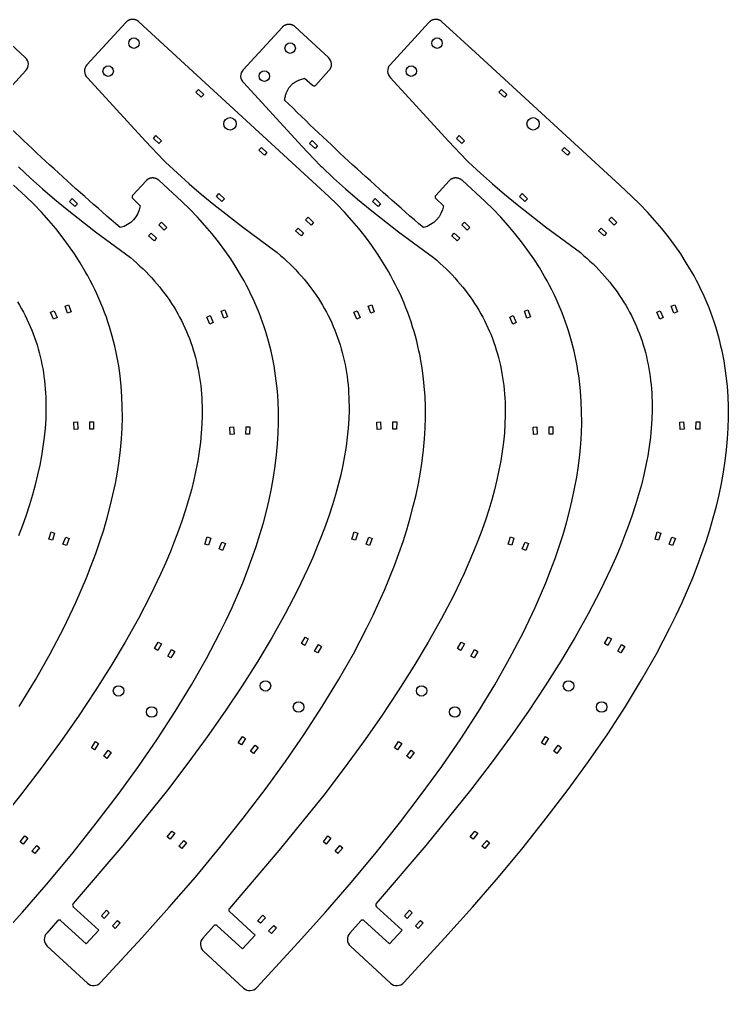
# Model space of a CAD drawing. Extents: x -4423 to 2541, y -1262 to 980.
# Drawn here: x 1559.3 to 1800.2, y -933.1 to -603.2 of the extents above; entities that cross this region are included whole.
import ezdxf

# ---------------------------------------------------------------- set-up
doc = ezdxf.new("R2010")
doc.units = 0
doc.layers.add('FAB$ARM-1', color=5, linetype='CONTINUOUS')
doc.layers.add('FAB$ARM-2', color=5, linetype='CONTINUOUS')

msp = doc.modelspace()

# ---------------------------------------------------------------- linework, layer by layer
at = {"layer": 'FAB$ARM-1'}
for points in [[(1660.29, -659.52), (1611.23, -614.4), (1599.9, -603.98), (1599.85, -603.93), (1599.79, -603.89), (1599.73, -603.84), (1599.68, -603.8), (1599.62, -603.76), (1599.55, -603.71), (1599.49, -603.67), (1599.43, -603.63), (1599.36, -603.6), (1599.3, -603.56), (1599.23, -603.52), (1599.16, -603.49), (1599.09, -603.46), (1599.01, -603.43), (1598.94, -603.4), (1598.87, -603.37), (1598.79, -603.35), (1598.72, -603.32), (1598.64, -603.3), (1598.56, -603.28), (1598.48, -603.26), (1598.4, -603.24), (1598.32, -603.23), (1598.24, -603.22), (1598.16, -603.21), (1598.08, -603.2), (1598, -603.19), (1597.92, -603.19), (1597.84, -603.19), (1597.75, -603.19), (1597.67, -603.19), (1597.59, -603.19), (1597.51, -603.2), (1597.43, -603.21), (1597.34, -603.22), (1597.26, -603.23), (1597.18, -603.25), (1597.1, -603.27), (1597.02, -603.28), (1596.95, -603.31), (1596.87, -603.33), (1596.79, -603.35), (1596.71, -603.38), (1596.64, -603.41), (1596.57, -603.44), (1596.49, -603.47), (1596.42, -603.5), (1596.35, -603.54), (1596.28, -603.58), (1596.21, -603.61), (1596.15, -603.65), (1596.08, -603.69), (1596.02, -603.74), (1595.96, -603.78), (1595.9, -603.82), (1595.84, -603.87), (1595.78, -603.92), (1595.72, -603.96), (1595.67, -604.01), (1595.62, -604.06), (1595.56, -604.11), (1595.51, -604.16), (1595.47, -604.21), (1582.25, -618.58, 0.414214), (1582.44, -623.06), (1602.17, -644.58), (1608.38, -651.06), (1608.95, -651.62), (1613, -655.4), (1617.01, -659.01), (1621.11, -662.54), (1625.41, -666.09), (1635.07, -673.62), (1646.91, -682.36), (1648.03, -683.32), (1649.12, -684.29), (1650.18, -685.27), (1651.21, -686.26), (1652.22, -687.27), (1653.21, -688.29), (1654.17, -689.32), (1655.1, -690.36), (1656.01, -691.41), (1656.89, -692.48), (1657.74, -693.56), (1658.57, -694.65), (1659.37, -695.75), (1660.15, -696.87), (1660.89, -697.99), (1661.62, -699.13), (1662.32, -700.28), (1662.99, -701.45), (1663.63, -702.62), (1664.25, -703.81), (1664.84, -705.01), (1665.41, -706.22), (1665.95, -707.44), (1666.47, -708.68), (1666.96, -709.93), (1667.42, -711.19), (1667.86, -712.46), (1668.27, -713.75), (1668.65, -715.04), (1669.01, -716.35), (1669.34, -717.67), (1669.65, -719.01), (1669.93, -720.35), (1670.18, -721.71), (1670.41, -723.08), (1670.61, -724.46), (1670.79, -725.85), (1670.94, -727.26), (1671.06, -728.68), (1671.16, -730.11), (1671.23, -731.55), (1671.27, -733), (1671.29, -734.47), (1671.29, -735.95), (1671.19, -738.94), (1671, -741.98), (1670.7, -745.07), (1670.29, -748.21), (1669.78, -751.4), (1669.17, -754.64), (1668.45, -757.92), (1667.63, -761.26), (1666.7, -764.64), (1665.67, -768.07), (1664.53, -771.55), (1663.29, -775.07), (1661.95, -778.65), (1660.5, -782.27), (1658.95, -785.95), (1657.29, -789.67), (1653.66, -797.26), (1649.62, -805.04), (1645.15, -813.02), (1640.27, -821.19), (1634.98, -829.55), (1629.26, -838.11), (1623.13, -846.86), (1616.58, -855.81), (1609.61, -864.95), (1594.43, -883.81), (1577.57, -903.45, 0.40804), (1577.63, -904.56), (1586.32, -912.55), (1582.02, -917.23), (1573.43, -909.33), (1573.42, -909.31), (1573.4, -909.3), (1573.39, -909.29), (1573.37, -909.28), (1573.35, -909.26), (1573.34, -909.25), (1573.32, -909.24), (1573.31, -909.23), (1573.29, -909.22), (1573.27, -909.21), (1573.25, -909.2), (1573.24, -909.19), (1573.22, -909.19), (1573.2, -909.18), (1573.18, -909.17), (1573.16, -909.16), (1573.14, -909.16), (1573.13, -909.15), (1573.11, -909.15), (1573.09, -909.14), (1573.07, -909.14), (1573.05, -909.13), (1573.03, -909.13), (1573.01, -909.12), (1572.99, -909.12), (1572.97, -909.12), (1572.95, -909.12), (1572.93, -909.12), (1572.91, -909.12), (1572.89, -909.12), (1572.87, -909.12), (1572.85, -909.12), (1572.84, -909.12), (1572.82, -909.12), (1572.8, -909.12), (1572.78, -909.12), (1572.76, -909.13), (1572.74, -909.13), (1572.72, -909.13), (1572.7, -909.14), (1572.68, -909.14), (1572.66, -909.15), (1572.64, -909.16), (1572.62, -909.16), (1572.61, -909.17), (1572.59, -909.18), (1572.57, -909.18), (1572.55, -909.19), (1572.53, -909.2), (1572.52, -909.21), (1572.5, -909.22), (1572.48, -909.23), (1572.46, -909.24), (1572.45, -909.25), (1572.43, -909.26), (1572.42, -909.27), (1572.4, -909.29), (1572.39, -909.3), (1572.37, -909.31), (1572.36, -909.32), (1572.34, -909.34), (1572.33, -909.35), (1572.31, -909.37), (1568.59, -913.51, 0.413283), (1568.78, -917.99), (1582.41, -930.53, 0.415199), (1586.9, -930.33), (1600.91, -915.09), (1610.23, -904.71), (1619.08, -894.49), (1627.45, -884.43), (1635.34, -874.54), (1642.76, -864.81), (1649.71, -855.25), (1656.18, -845.85), (1662.18, -836.61), (1667.7, -827.53), (1672.75, -818.62), (1677.33, -809.87), (1679.44, -805.56), (1681.44, -801.29), (1683.31, -797.05), (1685.07, -792.86), (1686.7, -788.71), (1688.22, -784.6), (1689.63, -780.53), (1690.91, -776.5), (1692.08, -772.51), (1693.12, -768.56), (1694.05, -764.65), (1694.86, -760.78), (1695.56, -756.95), (1696.13, -753.16), (1696.59, -749.41), (1696.93, -745.7), (1697.15, -742.04), (1697.25, -738.41), (1697.24, -734.82), (1697.11, -731.27), (1696.86, -727.77), (1696.49, -724.3), (1696.26, -722.58), (1696, -720.87), (1695.72, -719.17), (1695.4, -717.48), (1695.05, -715.81), (1694.68, -714.14), (1694.27, -712.48), (1693.84, -710.83), (1693.37, -709.19), (1692.88, -707.56), (1692.36, -705.94), (1691.81, -704.33), (1691.23, -702.74), (1690.62, -701.15), (1689.97, -699.57), (1689.31, -698), (1688.61, -696.44), (1687.88, -694.89), (1687.12, -693.35), (1686.33, -691.82), (1685.52, -690.3), (1684.67, -688.79), (1682.89, -685.81), (1680.99, -682.86), (1678.98, -679.95), (1676.85, -677.08), (1674.6, -674.25), (1672.23, -671.46), (1669.74, -668.71), (1667.14, -665.99), (1664.42, -663.32)], [(1763.25, -659.52), (1714.19, -614.4), (1702.86, -603.98), (1702.8, -603.93), (1702.75, -603.89), (1702.69, -603.84), (1702.63, -603.8), (1702.57, -603.76), (1702.51, -603.71), (1702.45, -603.67), (1702.38, -603.63), (1702.32, -603.6), (1702.25, -603.56), (1702.18, -603.52), (1702.11, -603.49), (1702.04, -603.46), (1701.97, -603.43), (1701.9, -603.4), (1701.82, -603.37), (1701.75, -603.35), (1701.67, -603.32), (1701.6, -603.3), (1701.52, -603.28), (1701.44, -603.26), (1701.36, -603.24), (1701.28, -603.23), (1701.2, -603.22), (1701.12, -603.21), (1701.04, -603.2), (1700.96, -603.19), (1700.87, -603.19), (1700.79, -603.19), (1700.71, -603.19), (1700.63, -603.19), (1700.55, -603.19), (1700.46, -603.2), (1700.38, -603.21), (1700.3, -603.22), (1700.22, -603.23), (1700.14, -603.25), (1700.06, -603.27), (1699.98, -603.28), (1699.9, -603.31), (1699.82, -603.33), (1699.75, -603.35), (1699.67, -603.38), (1699.6, -603.41), (1699.52, -603.44), (1699.45, -603.47), (1699.38, -603.5), (1699.31, -603.54), (1699.24, -603.58), (1699.17, -603.61), (1699.1, -603.65), (1699.04, -603.69), (1698.98, -603.74), (1698.91, -603.78), (1698.85, -603.82), (1698.79, -603.87), (1698.74, -603.92), (1698.68, -603.96), (1698.63, -604.01), (1698.57, -604.06), (1698.52, -604.11), (1698.47, -604.16), (1698.42, -604.21), (1685.21, -618.58, 0.414214), (1685.4, -623.06), (1705.12, -644.58), (1711.34, -651.06), (1711.91, -651.62), (1715.95, -655.4), (1719.97, -659.01), (1724.07, -662.54), (1728.37, -666.09), (1738.03, -673.62), (1749.87, -682.36), (1750.98, -683.32), (1752.07, -684.29), (1753.13, -685.27), (1754.17, -686.26), (1755.18, -687.27), (1756.17, -688.29), (1757.12, -689.32), (1758.06, -690.36), (1758.96, -691.41), (1759.84, -692.48), (1760.7, -693.56), (1761.52, -694.65), (1762.33, -695.75), (1763.1, -696.87), (1763.85, -697.99), (1764.57, -699.13), (1765.27, -700.28), (1765.94, -701.45), (1766.59, -702.62), (1767.21, -703.81), (1767.8, -705.01), (1768.37, -706.22), (1768.91, -707.44), (1769.42, -708.68), (1769.91, -709.93), (1770.38, -711.19), (1770.81, -712.46), (1771.22, -713.75), (1771.61, -715.04), (1771.97, -716.35), (1772.3, -717.67), (1772.6, -719.01), (1772.88, -720.35), (1773.14, -721.71), (1773.37, -723.08), (1773.57, -724.46), (1773.74, -725.85), (1773.89, -727.26), (1774.02, -728.68), (1774.11, -730.11), (1774.18, -731.55), (1774.23, -733), (1774.25, -734.47), (1774.24, -735.95), (1774.15, -738.94), (1773.95, -741.98), (1773.65, -745.07), (1773.25, -748.21), (1772.74, -751.4), (1772.12, -754.64), (1771.41, -757.92), (1770.58, -761.26), (1769.66, -764.64), (1768.63, -768.07), (1767.49, -771.55), (1766.25, -775.07), (1764.91, -778.65), (1763.46, -782.27), (1761.9, -785.95), (1760.25, -789.67), (1756.62, -797.26), (1752.57, -805.04), (1748.11, -813.02), (1743.23, -821.19), (1737.93, -829.55), (1732.22, -838.11), (1726.09, -846.86), (1719.54, -855.81), (1712.57, -864.95), (1697.38, -883.81), (1680.53, -903.45, 0.40804), (1680.59, -904.56), (1689.28, -912.55), (1684.98, -917.23), (1676.39, -909.33), (1676.37, -909.31), (1676.36, -909.3), (1676.34, -909.29), (1676.33, -909.28), (1676.31, -909.26), (1676.3, -909.25), (1676.28, -909.24), (1676.26, -909.23), (1676.25, -909.22), (1676.23, -909.21), (1676.21, -909.2), (1676.19, -909.19), (1676.17, -909.19), (1676.16, -909.18), (1676.14, -909.17), (1676.12, -909.16), (1676.1, -909.16), (1676.08, -909.15), (1676.06, -909.15), (1676.04, -909.14), (1676.02, -909.14), (1676, -909.13), (1675.99, -909.13), (1675.97, -909.12), (1675.95, -909.12), (1675.93, -909.12), (1675.91, -909.12), (1675.89, -909.12), (1675.87, -909.12), (1675.85, -909.12), (1675.83, -909.12), (1675.81, -909.12), (1675.79, -909.12), (1675.77, -909.12), (1675.75, -909.12), (1675.73, -909.12), (1675.71, -909.13), (1675.7, -909.13), (1675.68, -909.13), (1675.66, -909.14), (1675.64, -909.14), (1675.62, -909.15), (1675.6, -909.16), (1675.58, -909.16), (1675.56, -909.17), (1675.54, -909.18), (1675.53, -909.18), (1675.51, -909.19), (1675.49, -909.2), (1675.47, -909.21), (1675.46, -909.22), (1675.44, -909.23), (1675.42, -909.24), (1675.4, -909.25), (1675.39, -909.26), (1675.37, -909.27), (1675.36, -909.29), (1675.34, -909.3), (1675.33, -909.31), (1675.31, -909.32), (1675.3, -909.34), (1675.28, -909.35), (1675.27, -909.37), (1671.55, -913.51, 0.413283), (1671.74, -917.99), (1685.37, -930.53, 0.415199), (1689.86, -930.33), (1703.87, -915.09), (1713.19, -904.71), (1722.03, -894.49), (1730.4, -884.43), (1738.3, -874.54), (1745.72, -864.81), (1752.67, -855.25), (1759.14, -845.85), (1765.14, -836.61), (1770.66, -827.53), (1775.71, -818.62), (1780.29, -809.87), (1782.4, -805.56), (1784.39, -801.29), (1786.27, -797.05), (1788.02, -792.86), (1789.66, -788.71), (1791.18, -784.6), (1792.58, -780.53), (1793.87, -776.5), (1795.03, -772.51), (1796.08, -768.56), (1797.01, -764.65), (1797.82, -760.78), (1798.51, -756.95), (1799.09, -753.16), (1799.55, -749.41), (1799.88, -745.7), (1800.11, -742.04), (1800.21, -738.41), (1800.2, -734.82), (1800.06, -731.27), (1799.81, -727.77), (1799.44, -724.3), (1799.22, -722.58), (1798.96, -720.87), (1798.67, -719.17), (1798.36, -717.48), (1798.01, -715.81), (1797.63, -714.14), (1797.23, -712.48), (1796.79, -710.83), (1796.33, -709.19), (1795.84, -707.56), (1795.32, -705.94), (1794.76, -704.33), (1794.18, -702.74), (1793.57, -701.15), (1792.93, -699.57), (1792.26, -698), (1791.56, -696.44), (1790.83, -694.89), (1790.08, -693.35), (1789.29, -691.82), (1788.47, -690.3), (1787.63, -688.79), (1785.85, -685.81), (1783.95, -682.86), (1781.93, -679.95), (1779.8, -677.08), (1777.55, -674.25), (1775.19, -671.46), (1772.7, -668.71), (1770.1, -665.99), (1767.38, -663.32)]]:
    msp.add_lwpolyline(points, format="xyb", close=True, dxfattribs=at)
for points in [[(1621.97, -628.72), (1621.11, -629.65), (1619.24, -627.93), (1620.1, -626.99)], [(1724.92, -628.72), (1724.06, -629.65), (1722.2, -627.93), (1723.06, -626.99)], [(1606.69, -645.32), (1604.82, -643.61), (1605.68, -642.67), (1607.55, -644.39)], [(1709.65, -645.32), (1707.78, -643.61), (1708.64, -642.67), (1710.51, -644.39)], [(1641.5, -646.68), (1643.37, -648.4), (1642.52, -649.33), (1640.64, -647.62)], [(1744.46, -646.68), (1746.33, -648.4), (1745.47, -649.33), (1743.6, -647.62)], [(1626.23, -663.29), (1627.09, -662.35), (1628.96, -664.08), (1628.09, -665.01)], [(1729.18, -663.29), (1730.05, -662.35), (1731.91, -664.08), (1731.05, -665.01)], [(1659.26, -672.14), (1658.39, -673.06), (1656.55, -671.3), (1657.43, -670.38)], [(1762.22, -672.14), (1761.34, -673.06), (1759.51, -671.3), (1760.39, -670.38)], [(1654.98, -676.71), (1653.11, -675), (1653.97, -674.06), (1655.84, -675.78)], [(1757.94, -676.71), (1756.06, -675), (1756.92, -674.06), (1758.79, -675.78)], [(1570.93, -704.96), (1569.9, -702.63), (1571.07, -702.12), (1572.09, -704.45)], [(1576.9, -702.55), (1575.71, -702.99), (1574.84, -700.6), (1576.03, -700.17)], [(1673.88, -704.96), (1672.86, -702.63), (1674.02, -702.12), (1675.05, -704.45)], [(1679.86, -702.55), (1678.67, -702.99), (1677.79, -700.6), (1678.99, -700.17)], [(1776.84, -704.96), (1775.82, -702.63), (1776.98, -702.12), (1778, -704.45)], [(1782.82, -702.55), (1781.62, -702.99), (1780.75, -700.6), (1781.94, -700.17)], [(1577.89, -742.49), (1577.77, -739.95), (1579.03, -739.88), (1579.16, -742.42)], [(1584.47, -742.39), (1583.2, -742.36), (1583.26, -739.83), (1584.53, -739.85)], [(1680.85, -742.49), (1680.72, -739.95), (1681.99, -739.88), (1682.12, -742.42)], [(1687.43, -742.39), (1686.16, -742.36), (1686.22, -739.83), (1687.49, -739.85)], [(1783.81, -742.49), (1783.68, -739.95), (1784.95, -739.88), (1785.08, -742.42)], [(1790.39, -742.39), (1789.12, -742.36), (1789.18, -739.83), (1790.45, -739.85)], [(1569.31, -779.69), (1570.08, -777.27), (1571.29, -777.65), (1570.52, -780.07)], [(1672.26, -779.69), (1673.03, -777.27), (1674.24, -777.65), (1673.47, -780.07)], [(1775.22, -779.69), (1775.99, -777.27), (1777.2, -777.65), (1776.43, -780.07)], [(1575.29, -781.84), (1574.11, -781.37), (1575.06, -779.01), (1576.24, -779.49)], [(1678.24, -781.84), (1677.07, -781.37), (1678.02, -779.01), (1679.2, -779.49)], [(1781.2, -781.84), (1780.02, -781.37), (1780.98, -779.01), (1782.15, -779.49)], [(1655.12, -815.21), (1656.33, -812.98), (1657.44, -813.58), (1656.24, -815.82)], [(1758.08, -815.21), (1759.28, -812.98), (1760.4, -813.58), (1759.19, -815.82)], [(1660.69, -818.38), (1659.6, -817.73), (1660.9, -815.54), (1661.99, -816.2)], [(1763.65, -818.38), (1762.56, -817.73), (1763.86, -815.54), (1764.95, -816.2)], [(1633.66, -848.87), (1635.07, -846.75), (1636.12, -847.46), (1634.71, -849.57)], [(1736.61, -848.87), (1738.02, -846.75), (1739.08, -847.46), (1737.67, -849.57)], [(1638.87, -852.52), (1637.85, -851.77), (1639.35, -849.72), (1640.38, -850.47)], [(1741.83, -852.52), (1740.81, -851.77), (1742.31, -849.72), (1743.33, -850.47)], [(1609.51, -880.88), (1611.05, -878.86), (1612.06, -879.63), (1610.52, -881.65)], [(1712.47, -880.88), (1714.01, -878.86), (1715.02, -879.63), (1713.47, -881.65)], [(1614.47, -884.85), (1613.49, -884.03), (1615.12, -882.08), (1616.1, -882.9)], [(1717.42, -884.85), (1716.45, -884.03), (1718.08, -882.08), (1719.05, -882.9)], [(1587.17, -907.66), (1588.89, -905.79), (1589.82, -906.65), (1588.1, -908.52)], [(1690.13, -907.66), (1691.85, -905.79), (1692.78, -906.65), (1691.06, -908.52)], [(1591.84, -911.96), (1590.91, -911.1), (1592.63, -909.23), (1593.56, -910.09)], [(1694.8, -911.96), (1693.87, -911.1), (1695.59, -909.23), (1696.52, -910.09)]]:
    msp.add_lwpolyline(points, close=True, dxfattribs=at)
for points in [[(1559.22, -836.61), (1564.75, -827.53), (1569.8, -818.62), (1574.38, -809.87), (1576.49, -805.56), (1578.48, -801.29), (1580.35, -797.05), (1582.11, -792.86), (1583.75, -788.71), (1585.27, -784.6), (1586.67, -780.53), (1587.95, -776.5), (1589.12, -772.51), (1590.17, -768.56), (1591.1, -764.65), (1591.91, -760.78), (1592.6, -756.95), (1593.18, -753.16), (1593.63, -749.41), (1593.97, -745.7), (1594.19, -742.04), (1594.3, -738.41), (1594.28, -734.82), (1594.15, -731.27), (1593.9, -727.77), (1593.53, -724.3), (1593.3, -722.58), (1593.05, -720.87), (1592.76, -719.17), (1592.44, -717.48), (1592.1, -715.81), (1591.72, -714.14), (1591.32, -712.48), (1590.88, -710.83), (1590.42, -709.19), (1589.93, -707.56), (1589.4, -705.94), (1588.85, -704.33), (1588.27, -702.74), (1587.66, -701.15), (1587.02, -699.57), (1586.35, -698), (1585.65, -696.44), (1584.92, -694.89), (1584.16, -693.35), (1583.38, -691.82), (1582.56, -690.3), (1581.71, -688.79), (1579.93, -685.81), (1578.04, -682.86), (1576.02, -679.95), (1573.89, -677.08), (1571.64, -674.25), (1569.27, -671.46), (1566.79, -668.71), (1564.19, -665.99), (1561.47, -663.32), (1557.33, -659.52)], [(1558.66, -699.13), (1559.36, -700.28), (1560.03, -701.45), (1560.68, -702.62), (1561.3, -703.81), (1561.89, -705.01), (1562.46, -706.22), (1563, -707.44), (1563.51, -708.68), (1564, -709.93), (1564.46, -711.19), (1564.9, -712.46), (1565.31, -713.75), (1565.69, -715.04), (1566.05, -716.35), (1566.38, -717.67), (1566.69, -719.01), (1566.97, -720.35), (1567.22, -721.71), (1567.45, -723.08), (1567.65, -724.46), (1567.83, -725.85), (1567.98, -727.26), (1568.1, -728.68), (1568.2, -730.11), (1568.27, -731.55), (1568.32, -733), (1568.34, -734.47), (1568.33, -735.95), (1568.24, -738.94), (1568.04, -741.98), (1567.74, -745.07), (1567.33, -748.21), (1566.82, -751.4), (1566.21, -754.64), (1565.49, -757.92), (1564.67, -761.26), (1563.74, -764.64), (1562.71, -768.07), (1561.58, -771.55), (1560.34, -775.07), (1558.99, -778.65)]]:
    msp.add_lwpolyline(points, dxfattribs=at)
for centre, radius in [((1598.23, -611.24), 1.78), ((1701.19, -611.24, 583.46), 1.78), ((1589.47, -620.75), 1.78), ((1692.42, -620.75, 583.46), 1.78), ((1630.86, -638.65), 2.1), ((1733.82, -638.65, 583.46), 2.1), ((1642.89, -829.58), 1.78), ((1745.84, -829.58, 583.46), 1.78), ((1654.14, -836.74), 1.78), ((1757.1, -836.74, 583.46), 1.78)]:
    msp.add_circle(centre, radius, dxfattribs=at)
at = {"layer": 'FAB$ARM-2'}
for points in [[(1557.01, -625.48), (1561.52, -620.58, 0.41422), (1561.33, -616.09), (1550, -605.67)], [(1551.01, -916.78), (1560.33, -906.4), (1569.18, -896.18), (1577.55, -886.12), (1585.44, -876.23), (1592.86, -866.5), (1599.81, -856.94), (1606.28, -847.54), (1612.28, -838.3), (1617.8, -829.23), (1622.85, -820.31), (1627.43, -811.56), (1629.54, -807.25), (1631.54, -802.98), (1633.41, -798.74), (1635.17, -794.55), (1636.81, -790.4), (1638.32, -786.29), (1639.73, -782.22), (1641.01, -778.19), (1642.18, -774.2), (1643.22, -770.25), (1644.15, -766.34), (1644.96, -762.47), (1645.66, -758.64), (1646.23, -754.85), (1646.69, -751.1), (1647.03, -747.4), (1647.25, -743.73), (1647.35, -740.1), (1647.34, -736.51), (1647.21, -732.97), (1646.96, -729.46), (1646.59, -725.99), (1646.36, -724.27), (1646.1, -722.56), (1645.82, -720.86), (1645.5, -719.18), (1645.15, -717.5), (1644.78, -715.83), (1644.37, -714.17), (1643.94, -712.52), (1643.47, -710.88), (1642.98, -709.25), (1642.46, -707.63), (1641.91, -706.03), (1641.33, -704.43), (1640.72, -702.84), (1640.08, -701.26), (1639.41, -699.69), (1638.71, -698.13), (1637.98, -696.58), (1637.22, -695.04), (1636.43, -693.51), (1635.62, -691.99), (1634.77, -690.49), (1632.99, -687.5), (1631.09, -684.55), (1629.08, -681.64), (1626.95, -678.77), (1624.7, -675.94), (1622.33, -673.15), (1619.84, -670.4), (1617.24, -667.69), (1614.52, -665.01), (1606.71, -657.83), (1606.65, -657.78), (1606.6, -657.74), (1606.54, -657.69), (1606.48, -657.65), (1606.42, -657.6), (1606.36, -657.56), (1606.3, -657.52), (1606.23, -657.48), (1606.17, -657.45), (1606.1, -657.41), (1606.03, -657.37), (1605.96, -657.34), (1605.89, -657.31), (1605.82, -657.28), (1605.75, -657.25), (1605.68, -657.22), (1605.6, -657.19), (1605.52, -657.17), (1605.45, -657.15), (1605.37, -657.13), (1605.29, -657.11), (1605.21, -657.09), (1605.13, -657.08), (1605.05, -657.07), (1604.97, -657.06), (1604.89, -657.05), (1604.81, -657.04), (1604.72, -657.04), (1604.64, -657.04), (1604.56, -657.04), (1604.48, -657.04), (1604.4, -657.04), (1604.31, -657.05), (1604.23, -657.06), (1604.15, -657.07), (1604.07, -657.08), (1603.99, -657.1), (1603.91, -657.12), (1603.83, -657.13), (1603.75, -657.16), (1603.68, -657.18), (1603.6, -657.2), (1603.52, -657.23), (1603.45, -657.26), (1603.37, -657.29), (1603.3, -657.32), (1603.23, -657.35), (1603.16, -657.39), (1603.09, -657.42), (1603.02, -657.46), (1602.96, -657.5), (1602.89, -657.54), (1602.83, -657.59), (1602.76, -657.63), (1602.7, -657.67), (1602.65, -657.72), (1602.59, -657.77), (1602.53, -657.81), (1602.48, -657.86), (1602.42, -657.91), (1602.37, -657.96), (1602.32, -658.01), (1597.78, -662.95, 0.405473), (1597.81, -664.05), (1600.36, -666.52, -0.303827), (1593.57, -673.91, -0.016683), (1546.46, -630.58)]]:
    msp.add_lwpolyline(points, format="xyb", dxfattribs=at)
msp.add_lwpolyline([(1639.96, -932.02), (1653.97, -916.78), (1663.29, -906.4), (1672.13, -896.18), (1680.5, -886.12), (1688.4, -876.23), (1695.82, -866.5), (1702.77, -856.94), (1709.24, -847.54), (1715.24, -838.3), (1720.76, -829.23), (1725.81, -820.31), (1730.39, -811.56), (1732.5, -807.25), (1734.49, -802.98), (1736.37, -798.74), (1738.12, -794.55), (1739.76, -790.4), (1741.28, -786.29), (1742.68, -782.22), (1743.97, -778.19), (1745.13, -774.2), (1746.18, -770.25), (1747.11, -766.34), (1747.92, -762.47), (1748.61, -758.64), (1749.19, -754.85), (1749.65, -751.1), (1749.99, -747.4), (1750.21, -743.73), (1750.31, -740.1), (1750.3, -736.51), (1750.16, -732.97), (1749.91, -729.46), (1749.54, -725.99), (1749.32, -724.27), (1749.06, -722.56), (1748.77, -720.86), (1748.46, -719.18), (1748.11, -717.5), (1747.73, -715.83), (1747.33, -714.17), (1746.9, -712.52), (1746.43, -710.88), (1745.94, -709.25), (1745.42, -707.63), (1744.86, -706.03), (1744.28, -704.43), (1743.67, -702.84), (1743.03, -701.26), (1742.36, -699.69), (1741.66, -698.13), (1740.93, -696.58), (1740.18, -695.04), (1739.39, -693.51), (1738.57, -691.99), (1737.73, -690.49), (1735.95, -687.5), (1734.05, -684.55), (1732.04, -681.64), (1729.9, -678.77), (1727.65, -675.94), (1725.29, -673.15), (1722.8, -670.4), (1720.2, -667.69), (1717.48, -665.01), (1709.66, -657.83), (1709.61, -657.78), (1709.56, -657.74), (1709.5, -657.69), (1709.44, -657.65), (1709.38, -657.6), (1709.32, -657.56), (1709.26, -657.52), (1709.19, -657.48), (1709.13, -657.45), (1709.06, -657.41), (1708.99, -657.37), (1708.92, -657.34), (1708.85, -657.31), (1708.78, -657.28), (1708.71, -657.25), (1708.63, -657.22), (1708.56, -657.19), (1708.48, -657.17), (1708.4, -657.15), (1708.33, -657.13), (1708.25, -657.11), (1708.17, -657.09), (1708.09, -657.08), (1708.01, -657.07), (1707.93, -657.06), (1707.84, -657.05), (1707.76, -657.04), (1707.68, -657.04), (1707.6, -657.04), (1707.52, -657.04), (1707.43, -657.04), (1707.35, -657.04), (1707.27, -657.05), (1707.19, -657.06), (1707.11, -657.07), (1707.03, -657.08), (1706.95, -657.1), (1706.87, -657.12), (1706.79, -657.13), (1706.71, -657.16), (1706.63, -657.18), (1706.55, -657.2), (1706.48, -657.23), (1706.4, -657.26), (1706.33, -657.29), (1706.26, -657.32), (1706.19, -657.35), (1706.12, -657.39), (1706.05, -657.42), (1705.98, -657.46), (1705.91, -657.5), (1705.85, -657.54), (1705.78, -657.59), (1705.72, -657.63), (1705.66, -657.67), (1705.6, -657.72), (1705.54, -657.77), (1705.49, -657.81), (1705.43, -657.86), (1705.38, -657.91), (1705.33, -657.96), (1705.28, -658.01), (1700.74, -662.95, 0.405473), (1700.77, -664.05), (1703.32, -666.52, -0.303827), (1696.53, -673.91, -0.016683), (1649.41, -630.58), (1649.46, -630.25), (1649.52, -629.92), (1649.58, -629.59), (1649.66, -629.26), (1649.75, -628.93), (1649.85, -628.6), (1649.91, -628.44), (1649.96, -628.28), (1650.02, -628.12), (1650.09, -627.96), (1650.15, -627.81), (1650.22, -627.65), (1650.29, -627.5), (1650.37, -627.34), (1650.44, -627.19), (1650.52, -627.05), (1650.61, -626.9), (1650.69, -626.75), (1650.78, -626.61), (1650.88, -626.47), (1650.97, -626.33), (1651.07, -626.2), (1651.17, -626.06), (1651.28, -625.93), (1651.39, -625.81), (1651.5, -625.68), (1651.61, -625.56), (1651.73, -625.44), (1651.85, -625.33), (1651.98, -625.21), (1652.1, -625.1), (1652.23, -625), (1652.36, -624.89), (1652.5, -624.79), (1652.64, -624.69), (1652.78, -624.6), (1652.92, -624.51), (1653.06, -624.42), (1653.21, -624.33), (1653.35, -624.24), (1653.5, -624.16), (1653.65, -624.08), (1653.81, -624.01), (1653.96, -623.94), (1654.11, -623.87), (1654.27, -623.8), (1654.59, -623.67), (1654.91, -623.55), (1655.23, -623.45), (1655.55, -623.35), (1655.88, -623.27), (1656.2, -623.19), (1658.88, -625.53), (1658.89, -625.54), (1658.91, -625.55), (1658.92, -625.56), (1658.93, -625.57), (1658.95, -625.58), (1658.96, -625.59), (1658.98, -625.6), (1659, -625.61), (1659.01, -625.62), (1659.03, -625.63), (1659.04, -625.64), (1659.06, -625.64), (1659.08, -625.65), (1659.1, -625.66), (1659.11, -625.67), (1659.13, -625.67), (1659.15, -625.68), (1659.17, -625.69), (1659.19, -625.69), (1659.21, -625.7), (1659.23, -625.7), (1659.24, -625.7), (1659.26, -625.71), (1659.28, -625.71), (1659.3, -625.71), (1659.32, -625.72), (1659.34, -625.72), (1659.36, -625.72), (1659.38, -625.72), (1659.4, -625.72), (1659.42, -625.72), (1659.44, -625.72), (1659.46, -625.72), (1659.48, -625.71), (1659.5, -625.71), (1659.52, -625.71), (1659.54, -625.71), (1659.56, -625.7), (1659.58, -625.7), (1659.6, -625.69), (1659.62, -625.69), (1659.64, -625.68), (1659.66, -625.68), (1659.68, -625.67), (1659.7, -625.66), (1659.71, -625.65), (1659.73, -625.65), (1659.75, -625.64), (1659.77, -625.63), (1659.78, -625.62), (1659.8, -625.61), (1659.82, -625.6), (1659.83, -625.59), (1659.85, -625.58), (1659.86, -625.57), (1659.88, -625.56), (1659.89, -625.55), (1659.91, -625.54), (1659.92, -625.52), (1659.93, -625.51), (1659.95, -625.5), (1659.96, -625.49), (1659.97, -625.48), (1664.48, -620.58, 0.41422), (1664.29, -616.09), (1652.96, -605.67), (1652.9, -605.62), (1652.85, -605.58), (1652.79, -605.53), (1652.73, -605.49), (1652.67, -605.45), (1652.61, -605.41), (1652.55, -605.36), (1652.48, -605.33), (1652.42, -605.29), (1652.35, -605.25), (1652.28, -605.22), (1652.21, -605.18), (1652.14, -605.15), (1652.07, -605.12), (1652, -605.09), (1651.92, -605.06), (1651.85, -605.04), (1651.77, -605.01), (1651.7, -604.99), (1651.62, -604.97), (1651.54, -604.95), (1651.46, -604.94), (1651.38, -604.92), (1651.3, -604.91), (1651.22, -604.9), (1651.14, -604.89), (1651.06, -604.88), (1650.97, -604.88), (1650.89, -604.88), (1650.81, -604.88), (1650.73, -604.88), (1650.65, -604.89), (1650.56, -604.89), (1650.48, -604.9), (1650.4, -604.91), (1650.32, -604.93), (1650.24, -604.94), (1650.16, -604.96), (1650.08, -604.98), (1650, -605), (1649.92, -605.02), (1649.85, -605.04), (1649.77, -605.07), (1649.7, -605.1), (1649.62, -605.13), (1649.55, -605.16), (1649.48, -605.2), (1649.41, -605.23), (1649.34, -605.27), (1649.27, -605.3), (1649.2, -605.34), (1649.14, -605.39), (1649.08, -605.43), (1649.01, -605.47), (1648.95, -605.52), (1648.89, -605.56), (1648.84, -605.61), (1648.78, -605.65), (1648.73, -605.7), (1648.67, -605.75), (1648.62, -605.8), (1648.57, -605.85), (1648.52, -605.9), (1635.31, -620.27, 0.414214), (1635.5, -624.76), (1655.22, -646.27), (1661.44, -652.75), (1662.01, -653.31), (1666.05, -657.09), (1670.07, -660.7), (1674.17, -664.23), (1678.47, -667.78), (1688.13, -675.32), (1699.97, -684.06), (1701.08, -685.01), (1702.17, -685.98), (1703.23, -686.96), (1704.27, -687.96), (1705.28, -688.96), (1706.27, -689.98), (1707.22, -691.01), (1708.16, -692.05), (1709.06, -693.11), (1709.94, -694.17), (1710.8, -695.25), (1711.62, -696.34), (1712.43, -697.44), (1713.2, -698.56), (1713.95, -699.68), (1714.68, -700.82), (1715.37, -701.97), (1716.04, -703.14), (1716.69, -704.31), (1717.31, -705.5), (1717.9, -706.7), (1718.47, -707.91), (1719.01, -709.14), (1719.52, -710.37), (1720.01, -711.62), (1720.48, -712.88), (1720.91, -714.15), (1721.32, -715.44), (1721.71, -716.73), (1722.07, -718.04), (1722.4, -719.36), (1722.7, -720.7), (1722.98, -722.04), (1723.24, -723.4), (1723.47, -724.77), (1723.67, -726.15), (1723.84, -727.54), (1723.99, -728.95), (1724.12, -730.37), (1724.21, -731.8), (1724.28, -733.24), (1724.33, -734.69), (1724.35, -736.16), (1724.34, -737.64), (1724.25, -740.63), (1724.05, -743.68), (1723.75, -746.77), (1723.35, -749.91), (1722.84, -753.09), (1722.22, -756.33), (1721.51, -759.61), (1720.68, -762.95), (1719.76, -766.33), (1718.73, -769.76), (1717.59, -773.24), (1716.35, -776.77), (1715.01, -780.34), (1713.56, -783.97), (1712, -787.64), (1710.35, -791.36), (1706.72, -798.95), (1702.67, -806.73), (1698.21, -814.71), (1693.33, -822.88), (1688.03, -831.24), (1682.32, -839.8), (1676.19, -848.55), (1669.64, -857.5), (1662.67, -866.64), (1647.48, -885.5), (1630.63, -905.14, 0.40804), (1630.69, -906.25), (1639.38, -914.24), (1635.08, -918.92), (1626.49, -911.02), (1626.47, -911), (1626.46, -910.99), (1626.44, -910.98), (1626.43, -910.97), (1626.41, -910.96), (1626.4, -910.94), (1626.38, -910.93), (1626.36, -910.92), (1626.35, -910.91), (1626.33, -910.9), (1626.31, -910.89), (1626.29, -910.89), (1626.27, -910.88), (1626.26, -910.87), (1626.24, -910.86), (1626.22, -910.85), (1626.2, -910.85), (1626.18, -910.84), (1626.16, -910.84), (1626.14, -910.83), (1626.12, -910.83), (1626.1, -910.82), (1626.09, -910.82), (1626.07, -910.82), (1626.05, -910.81), (1626.03, -910.81), (1626.01, -910.81), (1625.99, -910.81), (1625.97, -910.81), (1625.95, -910.81), (1625.93, -910.81), (1625.91, -910.81), (1625.89, -910.81), (1625.87, -910.81), (1625.85, -910.81), (1625.83, -910.82), (1625.81, -910.82), (1625.8, -910.82), (1625.78, -910.83), (1625.76, -910.83), (1625.74, -910.84), (1625.72, -910.84), (1625.7, -910.85), (1625.68, -910.85), (1625.66, -910.86), (1625.64, -910.87), (1625.63, -910.88), (1625.61, -910.88), (1625.59, -910.89), (1625.57, -910.9), (1625.56, -910.91), (1625.54, -910.92), (1625.52, -910.93), (1625.5, -910.94), (1625.49, -910.95), (1625.47, -910.97), (1625.46, -910.98), (1625.44, -910.99), (1625.43, -911), (1625.41, -911.02), (1625.4, -911.03), (1625.38, -911.04), (1625.37, -911.06), (1621.65, -915.21, 0.413283), (1621.84, -919.68), (1635.47, -932.22, 0.415199)], format="xyb", close=True, dxfattribs=at)
for points in [[(1659.75, -647.02), (1657.88, -645.3), (1658.74, -644.36), (1660.61, -646.08)], [(1576.33, -664.98), (1577.19, -664.05), (1579.06, -665.77), (1578.19, -666.7)], [(1679.28, -664.98), (1680.15, -664.05), (1682.01, -665.77), (1681.15, -666.7)], [(1609.36, -673.83), (1608.49, -674.75), (1606.65, -672.99), (1607.53, -672.07)], [(1712.32, -673.83), (1711.44, -674.75), (1709.61, -672.99), (1710.49, -672.07)], [(1605.08, -678.4), (1603.21, -676.69), (1604.07, -675.75), (1605.94, -677.47)], [(1708.04, -678.4), (1706.16, -676.69), (1707.02, -675.75), (1708.89, -677.47)], [(1629.96, -704.25), (1628.77, -704.68), (1627.89, -702.3), (1629.09, -701.86)], [(1732.92, -704.25), (1731.72, -704.68), (1730.85, -702.3), (1732.04, -701.86)], [(1623.98, -706.65), (1622.96, -704.32), (1624.12, -703.81), (1625.15, -706.14)], [(1726.94, -706.65), (1725.92, -704.32), (1727.08, -703.81), (1728.1, -706.14)], [(1630.95, -744.18), (1630.82, -741.64), (1632.09, -741.58), (1632.22, -744.11)], [(1637.53, -744.09), (1636.26, -744.06), (1636.32, -741.52), (1637.59, -741.55)], [(1733.91, -744.18), (1733.78, -741.64), (1735.05, -741.58), (1735.18, -744.11)], [(1740.49, -744.09), (1739.22, -744.06), (1739.28, -741.52), (1740.55, -741.55)], [(1622.36, -781.38), (1623.13, -778.96), (1624.34, -779.34), (1623.57, -781.76)], [(1628.34, -783.53), (1627.17, -783.06), (1628.12, -780.7), (1629.3, -781.18)], [(1725.32, -781.38), (1726.09, -778.96), (1727.3, -779.34), (1726.53, -781.76)], [(1731.3, -783.53), (1730.12, -783.06), (1731.08, -780.7), (1732.25, -781.18)], [(1605.22, -816.9), (1606.43, -814.67), (1607.54, -815.27), (1606.34, -817.51)], [(1708.18, -816.9), (1709.38, -814.67), (1710.5, -815.27), (1709.29, -817.51)], [(1610.79, -820.07), (1609.7, -819.42), (1611, -817.24), (1612.09, -817.89)], [(1713.75, -820.07), (1712.66, -819.42), (1713.96, -817.24), (1715.05, -817.89)], [(1583.76, -850.56), (1585.17, -848.45), (1586.22, -849.15), (1584.81, -851.26)], [(1686.71, -850.56), (1688.12, -848.45), (1689.18, -849.15), (1687.77, -851.26)], [(1588.97, -854.21), (1587.95, -853.46), (1589.45, -851.41), (1590.48, -852.16)], [(1691.93, -854.21), (1690.91, -853.46), (1692.41, -851.41), (1693.43, -852.16)], [(1559.61, -882.57), (1561.15, -880.55), (1562.16, -881.32), (1560.62, -883.34)], [(1662.57, -882.57), (1664.11, -880.55), (1665.12, -881.32), (1663.57, -883.34)], [(1564.57, -886.54), (1563.59, -885.72), (1565.22, -883.78), (1566.2, -884.59)], [(1667.52, -886.54), (1666.55, -885.72), (1668.18, -883.78), (1669.15, -884.59)], [(1640.23, -909.35), (1641.95, -907.48), (1642.88, -908.34), (1641.16, -910.21)], [(1644.9, -913.65), (1643.97, -912.79), (1645.69, -910.92), (1646.62, -911.78)]]:
    msp.add_lwpolyline(points, close=True, dxfattribs=at)
msp.add_lwpolyline([(1559.05, -653.31), (1563.1, -657.09), (1567.11, -660.7), (1571.21, -664.23), (1575.51, -667.78), (1585.17, -675.32), (1597.01, -684.06), (1598.13, -685.01), (1599.22, -685.98), (1600.28, -686.96), (1601.31, -687.96), (1602.33, -688.96), (1603.31, -689.98), (1604.27, -691.01), (1605.2, -692.05), (1606.11, -693.11), (1606.99, -694.17), (1607.84, -695.25), (1608.67, -696.34), (1609.47, -697.44), (1610.25, -698.56), (1611, -699.68), (1611.72, -700.82), (1612.42, -701.97), (1613.09, -703.14), (1613.73, -704.31), (1614.35, -705.5), (1614.94, -706.7), (1615.51, -707.91), (1616.05, -709.14), (1616.57, -710.37), (1617.06, -711.62), (1617.52, -712.88), (1617.96, -714.15), (1618.37, -715.44), (1618.75, -716.73), (1619.11, -718.04), (1619.44, -719.36), (1619.75, -720.7), (1620.03, -722.04), (1620.28, -723.4), (1620.51, -724.77), (1620.71, -726.15), (1620.89, -727.54), (1621.04, -728.95), (1621.16, -730.37), (1621.26, -731.8), (1621.33, -733.24), (1621.37, -734.69), (1621.39, -736.16), (1621.39, -737.64), (1621.29, -740.63), (1621.1, -743.68), (1620.8, -746.77), (1620.39, -749.91), (1619.88, -753.09), (1619.27, -756.33), (1618.55, -759.61), (1617.73, -762.95), (1616.8, -766.33), (1615.77, -769.76), (1614.63, -773.24), (1613.39, -776.77), (1612.05, -780.34), (1610.6, -783.97), (1609.05, -787.64), (1607.39, -791.36), (1603.76, -798.95), (1599.72, -806.73), (1595.25, -814.71), (1590.37, -822.88), (1585.08, -831.24), (1579.36, -839.8), (1573.23, -848.55), (1566.68, -857.5), (1559.71, -866.64), (1544.53, -885.5)], dxfattribs=at)
for centre in [(1651.29, -612.93), (1642.52, -622.44), (1592.99, -831.27), (1695.94, -831.27), (1604.24, -838.43), (1707.2, -838.43)]:
    msp.add_circle(centre, 1.78, dxfattribs=at)

doc.saveas('drawing.dxf')
